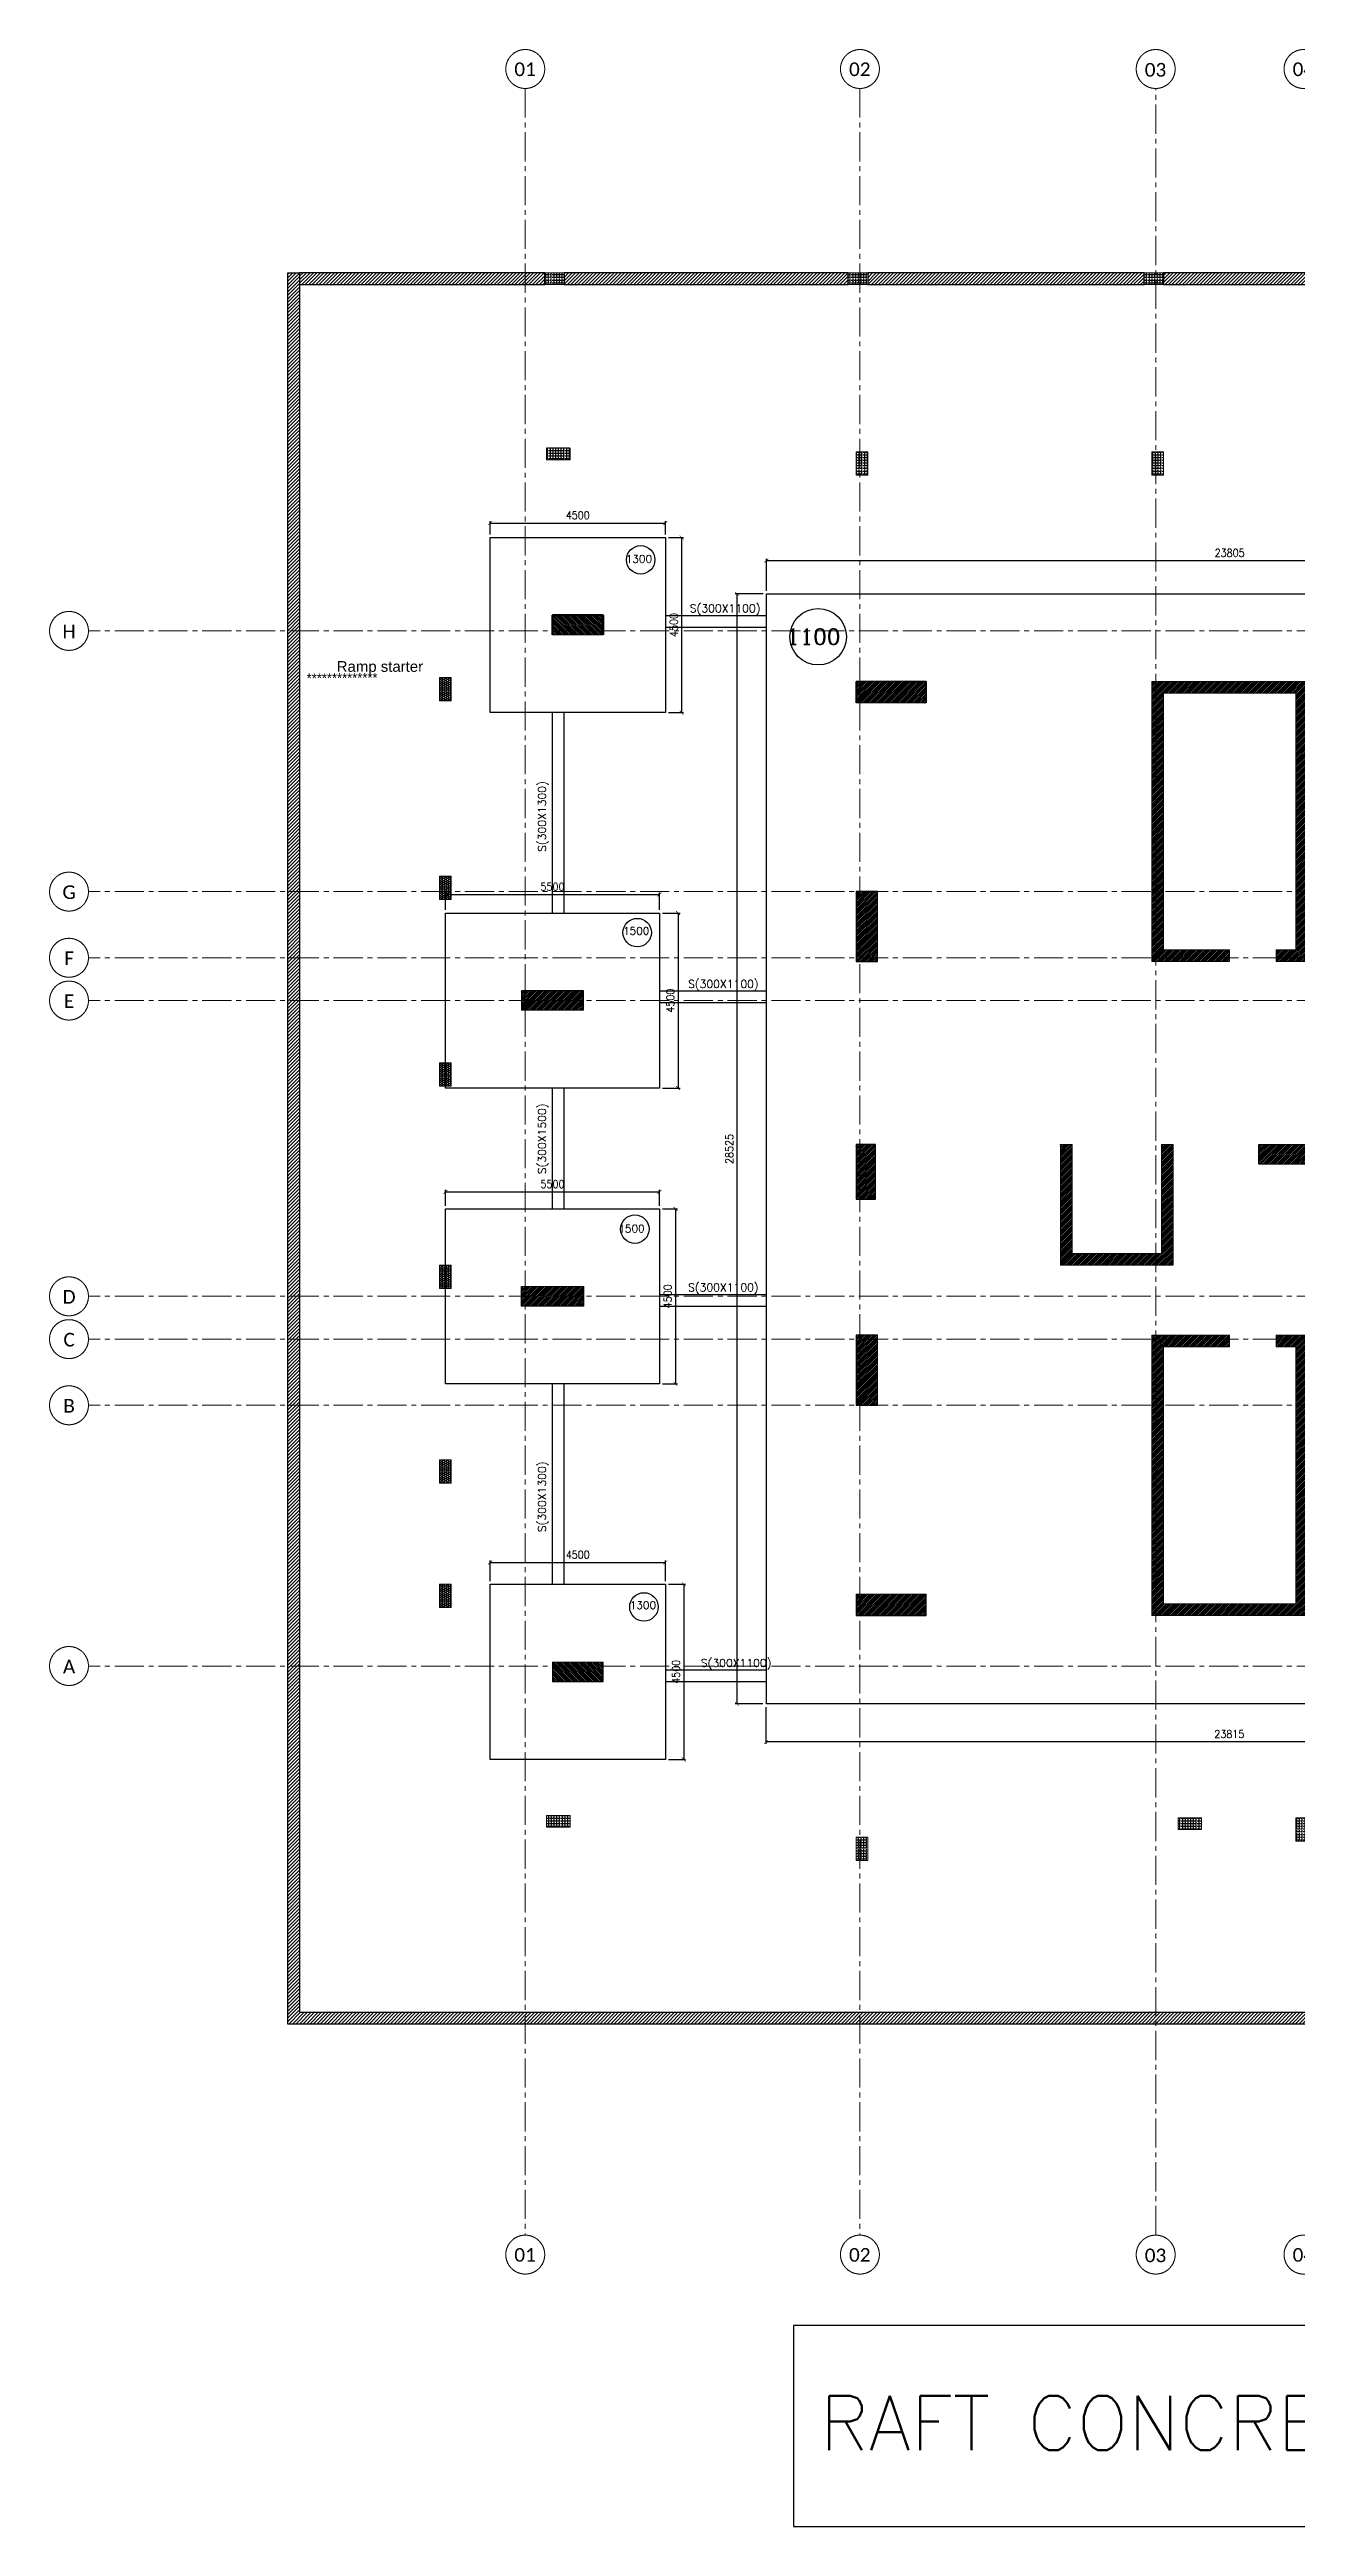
# Model space of a CAD drawing. Header units: millimetres. Extents: x -967280 to 3852, y 2833 to 1955156.
# Drawn here: x -653053 to -621011, y 365125 to 428777 of the extents above; entities that cross this region are included whole.
import ezdxf
from ezdxf.enums import TextEntityAlignment as Align

# ---------------------------------------------------------------- set-up
doc = ezdxf.new("R2010")
doc.units = ezdxf.units.MM
doc.header["$LTSCALE"] = 1000
doc.header["$PDMODE"] = 35
doc.header["$PDSIZE"] = 25
for name, pattern in [('$0$DASHED2', [0.375, 0.25, -0.125]), ('Columns_Structural070816$0$CENTER2', [1.125, 0.75, -0.125, 0.125, -0.125]), ('HRZN_Line-Ptrn-Sold', [9144001.0, 9144000.0, -1])]:
    doc.linetypes.add(name, pattern=pattern)
for name, color, linetype in [('_N-DIM 3', 7, 'Continuous'), ('A-ANNO-TEXT-25', 7, 'Continuous'), ('ARCH', 8, 'Continuous'), ('R.C. footing', 4, 'Continuous'), ('S - BATH Hach', 1, 'Continuous'), ('S - col hach', 1, 'Continuous'), ('S -Beams', 2, 'Continuous'), ('st_cir_mesh', 2, 'Continuous'), ('text', 3, 'Continuous')]:
    doc.layers.add(name, color=color, linetype=linetype)
for name, color, linetype, lineweight in [('A-AX-ATT-100', 7, 'HRZN_Line-Ptrn-Sold', 18), ('S - column', 6, 'Continuous', 60), ('ST-000-AXIS', 9, 'Columns_Structural070816$0$CENTER2', 9), ('ST-203-SLAB-TXT', 7, 'Continuous', 30), ('ST-RFT-BOT', 2, '$0$DASHED2', 30)]:
    doc.layers.add(name, color=color, linetype=linetype, lineweight=lineweight)
doc.styles.add('ARAB', font='xarb.shx', dxfattribs={"width": 0.7, "height": 250})
doc.styles.add('Calibri_2', font='calibri.ttf', dxfattribs={"height": 300})
doc.styles.add('ROMANC', font='romanc.shx')
doc.styles.add('TUNELNO', font='romans.shx', dxfattribs={"width": 0.9})
doc.styles.add('XREF-ST-FRAMING 1ST FLOOR$0$STRECTURAL', font='arial.ttf')
doc.dimstyles.new('Copy(2) of DSEC', dxfattribs={"dimtxt": 200, "dimasz": 100, "dimexe": 50, "dimexo": 80, "dimgap": 100, "dimtad": 1, "dimdec": 0, "dimrnd": 5, "dimzin": 0, "dimdsep": 46, "dimtxsty": 'TUNELNO', "dimblk": 'ARCHTICK', "dimcen": 0.09, "dimclrd": 1, "dimclre": 1, "dimclrt": 3, "dimadec": 0, "dimazin": 0, "dimtfac": 0.78125, "dimtdec": 0, "dimtix": 1, "dimtmove": 2, "dimatfit": 3, "dimldrblk": 'ARCHTICK', "dimfxl": 1, "dimtolj": 1, "dimtzin": 0, "dimarcsym": 0})
pattern_1 = [(90, (-416898.87, -510439.72), (-69.85, 4e-15), [50.8, -19.05]), (180, (-416898.87, -510439.72), (-9e-15, -69.85), [50.8, -19.05])]
pattern_2 = [(45, (193250.144, -596912.31), (-22.4506403, 22.4506403), [])]
pattern_3 = [(45, (907727.56, 223202.353), (-22.4506403, 22.4506403), [])]
pattern_4 = [(0, (-310798.873, -401239.722), (47.625, 27.4963064), [31.75, -63.5]), (120, (-310798.873, -401239.722), (-47.6249999, 27.4963066), [31.75, -63.5]), (60, (-310798.873, -401239.722), (1e-07, 54.9926131), [-63.5, 31.75])]
pattern_5 = [(90, (613578.686, -423037.37), (-69.85, 4e-15), [50.8, -19.05]), (180, (613578.686, -423037.37), (-9e-15, -69.85), [50.8, -19.05])]
pattern_6 = [(45, (619961.186, -255135.994), (-44.9012806, 44.9012806), [])]

# ---------------------------------------------------------------- blocks, each defined once
blk = doc.blocks.new('A$C46269fcd new')
at = {"layer": 'S - BATH Hach', "ltscale": 30, "transparency": 33554483}
h = blk.add_hatch(dxfattribs=at)
h.set_pattern_fill('ANSI31', color=1, scale=20)
h.set_pattern_definition([(45, (643184.17, -484711.8), (-44.9012806, 44.9012806), [])])
h.paths.add_polyline_path([(47835, 35800), (47835, -9200), (-6100, -9200), (-6100, 35800), (-5800, 35800), (-5800, -8900), (47535, -8900), (47535, 35800)])
at = {"layer": 'S - col hach', "true_color": 0xcd6928}
h = blk.add_hatch(dxfattribs=at)
h.set_pattern_fill('ANGLE', color=32, scale=10, angle=90)
h.set_pattern_definition([(90, (-414148.87, -510539.72), (-69.85, 4e-15), [50.8, -19.05]), (180, (-414148.87, -510539.72), (-9e-15, -69.85), [50.8, -19.05])])
h.paths.add_polyline_path([(550, 31300), (550, 31000), (1150, 31000), (1150, 31300)])
h = blk.add_hatch(dxfattribs=at)
h.set_pattern_fill('ANGLE', color=32, scale=10, angle=90)
h.set_pattern_definition(pattern_1)
h.paths.add_polyline_path([(8800, 31200), (8500, 31200), (8500, 30600), (8800, 30600)])
h = blk.add_hatch(dxfattribs=at)
h.set_pattern_fill('ANGLE', color=32, scale=10, angle=90)
h.set_pattern_definition(pattern_1)
h.paths.add_polyline_path([(16400, 31200), (16100, 31200), (16100, 30600), (16400, 30600)])
h = blk.add_hatch(dxfattribs=at)
h.set_pattern_fill('ANGLE', color=32, scale=10, angle=90)
h.set_pattern_definition([(90, (-414260.14, -510339.72), (-69.85, 4e-15), [50.8, -19.05]), (180, (-414260.14, -510339.72), (-9e-15, -69.85), [50.8, -19.05])])
h.paths.add_polyline_path([(550, -3843), (550, -4143), (1150, -4143), (1150, -3843)])
h = blk.add_hatch(dxfattribs=at)
h.set_pattern_fill('ANGLE', color=32, scale=10, angle=90)
h.set_pattern_definition([(90, (-416848.87, -510339.72), (-69.85, 4e-15), [50.8, -19.05]), (180, (-416848.87, -510339.72), (-9e-15, -69.85), [50.8, -19.05])])
h.paths.add_polyline_path([(8800, -4400), (8500, -4400), (8500, -5000), (8800, -5000)])
h = blk.add_hatch(dxfattribs=at)
h.set_pattern_fill('ANGLE', color=32, scale=10, angle=90)
h.set_pattern_definition([(90, (-416898.87, -510339.72), (-69.85, 4e-15), [50.8, -19.05]), (180, (-416898.87, -510339.72), (-9e-15, -69.85), [50.8, -19.05])])
h.paths.add_polyline_path([(16774, -3900), (16774, -4200), (17374, -4200), (17374, -3900)])
h = blk.add_hatch(dxfattribs=at)
h.set_pattern_fill('ANGLE', color=32, scale=10, angle=90)
h.set_pattern_definition([(90, (-416898.87, -510339.72), (-69.85, 4e-15), [50.8, -19.05]), (180, (-416898.87, -510339.72), (-9e-15, -69.85), [50.8, -19.05])])
h.paths.add_polyline_path([(20100, -3900), (19800, -3900), (19800, -4500), (20100, -4500)])
at = {"layer": 'R.C. footing'}
blk.add_line((-5800, 35800), (-5800, 35800), dxfattribs=at)
at = {"layer": 'R.C. footing', "color": 4, "ltscale": 30}
blk.add_lwpolyline([(47835, 35800), (47835, -9200), (-6100, -9200), (-6100, 35800), (-5800, 35800), (-5800, -8900), (47535, -8900), (47535, 35800)], close=True, dxfattribs=at)
at = {"layer": 'S - column', "lineweight": 15}
for points in [[(550, 31300), (550, 31000), (1150, 31000), (1150, 31300)], [(8800, 31200), (8500, 31200), (8500, 30600), (8800, 30600)], [(16400, 31200), (16100, 31200), (16100, 30600), (16400, 30600)], [(550, -3843), (550, -4143), (1150, -4143), (1150, -3843)], [(8800, -4400), (8500, -4400), (8500, -5000), (8800, -5000)], [(16774, -3900), (16774, -4200), (17374, -4200), (17374, -3900)], [(20100, -3900), (19800, -3900), (19800, -4500), (20100, -4500)]]:
    blk.add_lwpolyline(points, close=True, dxfattribs=at)
blk = doc.blocks.new('FROM FOUNDATION TO UPPER LOWER BASEMENT_COLUMNS(new2)')
at = {"layer": 'S - col hach'}
h = blk.add_hatch(dxfattribs=at)
h.set_pattern_fill('ANSI31', color=256, scale=10, angle=90)
h.set_pattern_definition([(135, (1651950.9, 412690.996), (-22.4506403, -22.4506403), [])])
h.paths.add_polyline_path([(418899, 637440), (417599, 637440), (417599, 636940), (418899, 636940)])
h = blk.add_hatch(dxfattribs=at)
h.set_pattern_fill('ANSI31', color=256, scale=10)
h.set_pattern_definition([(45, (193250.144, -596912.31), (-22.4506403, 22.4506403), [])])
h.paths.add_polyline_path([(427199, 635190), (427199, 635740), (425399, 635740), (425399, 635190)])
h = blk.add_hatch(dxfattribs=at)
h.set_pattern_fill('ANSI31', color=256, scale=10)
h.set_pattern_definition(pattern_3)
h.paths.add_polyline_path([(436699, 635440), (436699, 628840), (436199, 628840), (436199, 628540), (436999, 628540), (436999, 635740), (432999, 635740), (432999, 628540), (433299, 628540), (434999, 628540), (434999, 628840), (433299, 628840), (433299, 635440)])
h = blk.add_hatch(dxfattribs=at)
h.set_pattern_fill('ANSI31', color=256, scale=10)
h.set_pattern_definition([(45, (-119733.897, -851549.915), (-22.4506403, 22.4506403), [])])
h.paths.add_polyline_path([(425949, 630340), (425399, 630340), (425399, 628540), (425949, 628540)])
h = blk.add_hatch(dxfattribs=at)
h.set_pattern_fill('ANSI31', color=256, scale=10)
h.set_pattern_definition(pattern_2)
h.paths.add_polyline_path([(416799, 627290), (418399, 627290), (418399, 627790), (416799, 627790)])
h = blk.add_hatch(dxfattribs=at)
h.set_pattern_fill('ANSI31', color=256, scale=10)
h.set_pattern_definition([(45, (193250.144, -602312.31), (-22.4506403, 22.4506403), [])])
h.paths.add_polyline_path([(425899, 623840), (425399, 623840), (425399, 622440), (425899, 622440)])
h = blk.add_hatch(dxfattribs=at)
h.set_pattern_fill('ANSI31', color=256, scale=10)
h.set_pattern_definition(pattern_2)
h.paths.add_polyline_path([(433249, 623840), (433249, 621040), (430949, 621040), (430949, 623840), (430649, 623840), (430649, 620740), (433549, 620740), (433549, 623840)])
h = blk.add_hatch(dxfattribs=at)
h.set_pattern_fill('ANSI31', color=256, scale=10)
h.set_pattern_definition([(45, (167000.147, -603712.31), (-22.4506403, 22.4506403), [])])
h.paths.add_polyline_path([(436456, 623340), (436949, 623340), (436949, 623840), (435749, 623840), (435749, 623340)])
h = blk.add_hatch(dxfattribs=at)
h.set_pattern_fill('ANSI31', color=256, scale=10)
h.set_pattern_definition(pattern_2)
h.paths.add_polyline_path([(418399, 620190), (416799, 620190), (416799, 619690), (418399, 619690)])
h = blk.add_hatch(dxfattribs=at)
h.set_pattern_fill('ANSI31', color=256, scale=10)
h.set_pattern_definition(pattern_2)
h.paths.add_polyline_path([(425949, 617140), (425949, 618940), (425399, 618940), (425399, 617140)])
h = blk.add_hatch(dxfattribs=at)
h.set_pattern_fill('ANSI31', color=256, scale=10)
h.set_pattern_definition(pattern_3)
h.paths.add_polyline_path([(436699, 618640), (436699, 612040), (433299, 612040), (433299, 618640), (434999, 618640), (434999, 618940), (432999, 618940), (432999, 611740), (436999, 611740), (436999, 618940), (436199, 618940), (436199, 618640)])
h = blk.add_hatch(dxfattribs=at)
h.set_pattern_fill('ANSI31', color=256, scale=10)
h.set_pattern_definition(pattern_2)
h.paths.add_polyline_path([(427199, 611740), (427199, 612290), (425399, 612290), (425399, 611740)])
h = blk.add_hatch(dxfattribs=at)
h.set_pattern_fill('ANSI31', color=256, scale=10, angle=-90)
h.set_pattern_definition([(315, (-789353.163, 834788.448), (22.4506403, 22.4506403), [])])
h.paths.add_polyline_path([(417599, 610040), (418899, 610040), (418899, 610540), (417599, 610540)])
at = {"layer": 'S - column', "lineweight": 15}
for points in [[(417599, 636940), (418899, 636940), (418899, 637440), (417599, 637440)], [(427199, 635190), (425399, 635190), (425399, 635740), (427199, 635740)], [(425949, 630340), (425399, 630340), (425399, 628540), (425949, 628540)], [(416799, 627790), (416799, 627290), (418399, 627290), (418399, 627790)], [(425899, 623840), (425399, 623840), (425399, 622440), (425899, 622440)], [(433249, 623840), (433249, 621040), (430949, 621040), (430949, 623840), (430649, 623840), (430649, 620740), (433549, 620740), (433549, 623840)], [(435749, 623340), (436949, 623340), (436949, 623840), (435749, 623840)], [(418399, 619690), (416799, 619690), (416799, 620190), (418399, 620190)], [(425949, 618940), (425949, 617140), (425399, 617140), (425399, 618940)], [(436699, 612040), (433299, 612040), (433299, 618640), (434999, 618640), (434999, 618940), (432999, 618940), (432999, 611740), (436999, 611740), (436999, 618940), (436199, 618940), (436199, 618640), (436699, 618640)], [(427199, 611740), (425399, 611740), (425399, 612290), (427199, 612290)], [(417599, 610040), (417599, 610540), (418899, 610540), (418899, 610040)]]:
    blk.add_lwpolyline(points, close=True, dxfattribs=at)
blk.add_lwpolyline([(433299, 628840), (433299, 635440), (436699, 635440), (436699, 628840), (436199, 628840), (436199, 628540), (436999, 628540), (436999, 635740), (432999, 635740), (432999, 628540), (433299, 628540), (434999, 628540), (434999, 628840), (433299, 628840)], dxfattribs=at)
at = {"layer": 'ST-RFT-BOT', "color": 7, "linetype": 'Continuous', "ltscale": 30}
blk.add_line((427199, 635190), (427199, 635559), dxfattribs=at)
at = {"layer": 'ST-RFT-BOT', "color": 7, "linetype": 'Continuous', "lineweight": 50, "ltscale": 30}
blk.add_lwpolyline([(418899, 636940), (418899, 637440), (417599, 637440), (417599, 636940)], dxfattribs=at)
at = {"layer": 'ST-RFT-BOT', "color": 7, "linetype": 'Continuous', "ltscale": 30}
for points in [[(427199, 635190), (427199, 635740), (425399, 635740), (425399, 635190)], [(425399, 635190), (425399, 635740), (427199, 635740), (427199, 635190)], [(425949, 630340), (425399, 630340), (425399, 628540), (425949, 628540)], [(418399, 627290), (418399, 627790), (416799, 627790), (416799, 627290)], [(425899, 623840), (425399, 623840), (425399, 622440), (425899, 622440)], [(435749, 623340), (435749, 623840), (436949, 623840), (436949, 623340)], [(418399, 620190), (418399, 619690), (416799, 619690), (416799, 620190)], [(425949, 618940), (425399, 618940), (425399, 617140), (425949, 617140)], [(425399, 612290), (425399, 611740), (427199, 611740), (427199, 612290)], [(417599, 610540), (417599, 610040), (418899, 610040), (418899, 610540)]]:
    blk.add_lwpolyline(points, dxfattribs=at)
blk = doc.blocks.new('A$Cff78b8bf')
at = {"layer": 'ST-203-SLAB-TXT', "style": 'XREF-ST-FRAMING 1ST FLOOR$0$STRECTURAL'}
blk.add_text('Ramp starter', height=275, dxfattribs=at).set_placement((2365, -10114, 38), align=Align.MIDDLE_CENTER)
at = {"layer": 'text', "ltscale": 30, "style": 'ARAB'}
blk.add_text('**************', height=250, rotation=0.4625, dxfattribs=at).set_placement((484, -10542))
blk = doc.blocks.new('_ArchTick')
at = {"color": 0, "linetype": 'ByBlock', "const_width": 0.15}
blk.add_lwpolyline([(-0.5, -0.5), (0.5, 0.5)], dxfattribs=at)
blk = doc.blocks.new('*D476')
at = {"layer": '_N-DIM 3', "color": 1, "lineweight": -2, "ltscale": 30, "transparency": 16777216}
for p, q in [((-634632, 414867), (-634632, 415693)), ((-610829, 414867), (-610829, 415693)), ((-634632, 415643), (-610829, 415643))]:
    blk.add_line(p, q, dxfattribs=at)
at = {"layer": 'Defpoints', "color": 0, "ltscale": 30, "transparency": 16777216}
for p in [(-610829, 415643), (-634632, 414787), (-610829, 414787)]:
    blk.add_point(p, dxfattribs=at)
at = {"layer": '_N-DIM 3', "color": 1, "lineweight": -2, "ltscale": 30, "transparency": 16777216, "xscale": 100, "yscale": 100, "zscale": 100, "rotation": 180}
blk.add_blockref('_ArchTick', (-634632, 415643), dxfattribs=at)
at = {"layer": '_N-DIM 3', "color": 1, "lineweight": -2, "ltscale": 30, "transparency": 16777216, "xscale": 100, "yscale": 100, "zscale": 100}
blk.add_blockref('_ArchTick', (-610829, 415643), dxfattribs=at)
at = {"layer": '_N-DIM 3', "color": 3, "ltscale": 30, "transparency": 16777216, "insert": (-622730, 415843), "char_height": 200, "attachment_point": 5, "style": 'TUNELNO'}
blk.add_mtext('\\A1;23805', dxfattribs=at)
blk = doc.blocks.new('*D479')
at = {"layer": '_N-DIM 3', "color": 1, "lineweight": -2, "ltscale": 30, "transparency": 16777216}
for p, q in [((-637299, 398987), (-636919, 398987)), ((-636969, 398987), (-636969, 394487)), ((-637299, 394487), (-636919, 394487))]:
    blk.add_line(p, q, dxfattribs=at)
at = {"layer": 'Defpoints', "color": 0, "ltscale": 30, "transparency": 16777216}
for p in [(-637379, 398987), (-637379, 394487), (-636969, 394487)]:
    blk.add_point(p, dxfattribs=at)
at = {"layer": '_N-DIM 3', "color": 1, "lineweight": -2, "ltscale": 30, "transparency": 16777216, "xscale": 100, "yscale": 100, "zscale": 100}
for p, rotation in [((-636969, 398987), 90), ((-636969, 394487), 270)]:
    blk.add_blockref('_ArchTick', p, dxfattribs=dict(at, rotation=rotation))
at = {"layer": '_N-DIM 3', "color": 3, "ltscale": 30, "transparency": 16777216, "insert": (-637169, 396737), "char_height": 200, "attachment_point": 5, "rotation": 90, "style": 'TUNELNO'}
blk.add_mtext('\\A1;4500', dxfattribs=at)
blk = doc.blocks.new('*D480')
at = {"layer": '_N-DIM 3', "color": 1, "lineweight": -2, "ltscale": 30, "transparency": 16777216}
for p, q in [((-642879, 399067), (-642879, 399471)), ((-642879, 399421), (-637379, 399421)), ((-637379, 399067), (-637379, 399471))]:
    blk.add_line(p, q, dxfattribs=at)
at = {"layer": 'Defpoints', "color": 0, "ltscale": 30, "transparency": 16777216}
for p in [(-637379, 399421), (-642879, 398987), (-637379, 398987)]:
    blk.add_point(p, dxfattribs=at)
at = {"layer": '_N-DIM 3', "color": 1, "lineweight": -2, "ltscale": 30, "transparency": 16777216, "xscale": 100, "yscale": 100, "zscale": 100, "rotation": 180}
blk.add_blockref('_ArchTick', (-642879, 399421), dxfattribs=at)
at = {"layer": '_N-DIM 3', "color": 1, "lineweight": -2, "ltscale": 30, "transparency": 16777216, "xscale": 100, "yscale": 100, "zscale": 100}
blk.add_blockref('_ArchTick', (-637379, 399421), dxfattribs=at)
at = {"layer": '_N-DIM 3', "color": 3, "ltscale": 30, "transparency": 16777216, "insert": (-640129, 399621), "char_height": 200, "attachment_point": 5, "style": 'TUNELNO'}
blk.add_mtext('\\A1;5500', dxfattribs=at)
blk = doc.blocks.new('*D481')
at = {"layer": '_N-DIM 3', "color": 1, "lineweight": -2, "ltscale": 30, "transparency": 16777216}
for p, q in [((-637299, 406587), (-636852, 406587)), ((-636902, 406587), (-636902, 402087)), ((-637299, 402087), (-636852, 402087))]:
    blk.add_line(p, q, dxfattribs=at)
at = {"layer": 'Defpoints', "color": 0, "ltscale": 30, "transparency": 16777216}
for p in [(-637379, 406587), (-637379, 402087), (-636902, 402087)]:
    blk.add_point(p, dxfattribs=at)
at = {"layer": '_N-DIM 3', "color": 1, "lineweight": -2, "ltscale": 30, "transparency": 16777216, "xscale": 100, "yscale": 100, "zscale": 100}
for p, rotation in [((-636902, 406587), 90), ((-636902, 402087), 270)]:
    blk.add_blockref('_ArchTick', p, dxfattribs=dict(at, rotation=rotation))
at = {"layer": '_N-DIM 3', "color": 3, "ltscale": 30, "transparency": 16777216, "insert": (-637102, 404337), "char_height": 200, "attachment_point": 5, "rotation": 90, "style": 'TUNELNO'}
blk.add_mtext('\\A1;4500', dxfattribs=at)
blk = doc.blocks.new('*D482')
at = {"layer": '_N-DIM 3', "color": 1, "lineweight": -2, "ltscale": 30, "transparency": 16777216}
for p, q in [((-642879, 406667), (-642879, 407112)), ((-642879, 407062), (-637379, 407062)), ((-637379, 406667), (-637379, 407112))]:
    blk.add_line(p, q, dxfattribs=at)
at = {"layer": 'Defpoints', "color": 0, "ltscale": 30, "transparency": 16777216}
for p in [(-637379, 407062), (-642879, 406587), (-637379, 406587)]:
    blk.add_point(p, dxfattribs=at)
at = {"layer": '_N-DIM 3', "color": 1, "lineweight": -2, "ltscale": 30, "transparency": 16777216, "xscale": 100, "yscale": 100, "zscale": 100, "rotation": 180}
blk.add_blockref('_ArchTick', (-642879, 407062), dxfattribs=at)
at = {"layer": '_N-DIM 3', "color": 1, "lineweight": -2, "ltscale": 30, "transparency": 16777216, "xscale": 100, "yscale": 100, "zscale": 100}
blk.add_blockref('_ArchTick', (-637379, 407062), dxfattribs=at)
at = {"layer": '_N-DIM 3', "color": 3, "ltscale": 30, "transparency": 16777216, "insert": (-640129, 407262), "char_height": 200, "attachment_point": 5, "style": 'TUNELNO'}
blk.add_mtext('\\A1;5500', dxfattribs=at)
blk = doc.blocks.new('*D483')
at = {"layer": '_N-DIM 3', "color": 1, "lineweight": -2, "ltscale": 30, "transparency": 16777216}
for p, q in [((-637149, 416237), (-636761, 416237)), ((-636811, 416237), (-636811, 411737)), ((-637149, 411737), (-636761, 411737))]:
    blk.add_line(p, q, dxfattribs=at)
at = {"layer": 'Defpoints', "color": 0, "ltscale": 30, "transparency": 16777216}
for p in [(-637229, 416237), (-637229, 411737), (-636811, 411737)]:
    blk.add_point(p, dxfattribs=at)
at = {"layer": '_N-DIM 3', "color": 1, "lineweight": -2, "ltscale": 30, "transparency": 16777216, "xscale": 100, "yscale": 100, "zscale": 100}
for p, rotation in [((-636811, 416237), 90), ((-636811, 411737), 270)]:
    blk.add_blockref('_ArchTick', p, dxfattribs=dict(at, rotation=rotation))
at = {"layer": '_N-DIM 3', "color": 3, "ltscale": 30, "transparency": 16777216, "insert": (-637011, 413987), "char_height": 200, "attachment_point": 5, "rotation": 90, "style": 'TUNELNO'}
blk.add_mtext('\\A1;4500', dxfattribs=at)
blk = doc.blocks.new('*D484')
at = {"layer": '_N-DIM 3', "color": 1, "lineweight": -2, "ltscale": 30, "transparency": 16777216}
for p, q in [((-641729, 416317), (-641729, 416660)), ((-641729, 416610), (-637229, 416610)), ((-637229, 416317), (-637229, 416660))]:
    blk.add_line(p, q, dxfattribs=at)
at = {"layer": 'Defpoints', "color": 0, "ltscale": 30, "transparency": 16777216}
for p in [(-637229, 416610), (-641729, 416237), (-637229, 416237)]:
    blk.add_point(p, dxfattribs=at)
at = {"layer": '_N-DIM 3', "color": 1, "lineweight": -2, "ltscale": 30, "transparency": 16777216, "xscale": 100, "yscale": 100, "zscale": 100, "rotation": 180}
blk.add_blockref('_ArchTick', (-641729, 416610), dxfattribs=at)
at = {"layer": '_N-DIM 3', "color": 1, "lineweight": -2, "ltscale": 30, "transparency": 16777216, "xscale": 100, "yscale": 100, "zscale": 100}
blk.add_blockref('_ArchTick', (-637229, 416610), dxfattribs=at)
at = {"layer": '_N-DIM 3', "color": 3, "ltscale": 30, "transparency": 16777216, "insert": (-639479, 416810), "char_height": 200, "attachment_point": 5, "style": 'TUNELNO'}
blk.add_mtext('\\A1;4500', dxfattribs=at)
blk = doc.blocks.new('*D485')
at = {"layer": '_N-DIM 3', "color": 1, "lineweight": -2, "ltscale": 30, "transparency": 16777216}
for p, q in [((-641729, 389417), (-641729, 389947)), ((-641729, 389897), (-637229, 389897)), ((-637229, 389417), (-637229, 389947))]:
    blk.add_line(p, q, dxfattribs=at)
at = {"layer": 'Defpoints', "color": 0, "ltscale": 30, "transparency": 16777216}
for p in [(-637229, 389897), (-641729, 389337), (-637229, 389337)]:
    blk.add_point(p, dxfattribs=at)
at = {"layer": '_N-DIM 3', "color": 1, "lineweight": -2, "ltscale": 30, "transparency": 16777216, "xscale": 100, "yscale": 100, "zscale": 100, "rotation": 180}
blk.add_blockref('_ArchTick', (-641729, 389897), dxfattribs=at)
at = {"layer": '_N-DIM 3', "color": 1, "lineweight": -2, "ltscale": 30, "transparency": 16777216, "xscale": 100, "yscale": 100, "zscale": 100}
blk.add_blockref('_ArchTick', (-637229, 389897), dxfattribs=at)
at = {"layer": '_N-DIM 3', "color": 3, "ltscale": 30, "transparency": 16777216, "insert": (-639479, 390097), "char_height": 200, "attachment_point": 5, "style": 'TUNELNO'}
blk.add_mtext('\\A1;4500', dxfattribs=at)
blk = doc.blocks.new('*D486')
at = {"layer": '_N-DIM 3', "color": 1, "lineweight": -2, "ltscale": 30, "transparency": 16777216}
for p, q in [((-637149, 389337), (-636707, 389337)), ((-636757, 389337), (-636757, 384837)), ((-637149, 384837), (-636707, 384837))]:
    blk.add_line(p, q, dxfattribs=at)
at = {"layer": 'Defpoints', "color": 0, "ltscale": 30, "transparency": 16777216}
for p in [(-637229, 389337), (-637229, 384837), (-636757, 384837)]:
    blk.add_point(p, dxfattribs=at)
at = {"layer": '_N-DIM 3', "color": 1, "lineweight": -2, "ltscale": 30, "transparency": 16777216, "xscale": 100, "yscale": 100, "zscale": 100}
for p, rotation in [((-636757, 389337), 90), ((-636757, 384837), 270)]:
    blk.add_blockref('_ArchTick', p, dxfattribs=dict(at, rotation=rotation))
at = {"layer": '_N-DIM 3', "color": 3, "ltscale": 30, "transparency": 16777216, "insert": (-636957, 387087), "char_height": 200, "attachment_point": 5, "rotation": 90, "style": 'TUNELNO'}
blk.add_mtext('\\A1;4500', dxfattribs=at)
blk = doc.blocks.new('*D499')
at = {"layer": '_N-DIM 3', "color": 1, "lineweight": -2, "ltscale": 30, "transparency": 16777216}
for p, q in [((-634645, 386182), (-634645, 385238)), ((-610829, 386182), (-610829, 385238)), ((-610829, 385288), (-634645, 385288))]:
    blk.add_line(p, q, dxfattribs=at)
at = {"layer": 'Defpoints', "color": 0, "ltscale": 30, "transparency": 16777216}
for p in [(-634645, 386262), (-610829, 386262), (-634645, 385288)]:
    blk.add_point(p, dxfattribs=at)
at = {"layer": '_N-DIM 3', "color": 1, "lineweight": -2, "ltscale": 30, "transparency": 16777216, "xscale": 100, "yscale": 100, "zscale": 100, "rotation": 180}
blk.add_blockref('_ArchTick', (-634645, 385288), dxfattribs=at)
at = {"layer": '_N-DIM 3', "color": 1, "lineweight": -2, "ltscale": 30, "transparency": 16777216, "xscale": 100, "yscale": 100, "zscale": 100}
blk.add_blockref('_ArchTick', (-610829, 385288), dxfattribs=at)
at = {"layer": '_N-DIM 3', "color": 3, "ltscale": 30, "transparency": 16777216, "insert": (-622737, 385488), "char_height": 200, "attachment_point": 5, "style": 'TUNELNO'}
blk.add_mtext('\\A1;23815', dxfattribs=at)
blk = doc.blocks.new('*D500')
at = {"layer": '_N-DIM 3', "color": 1, "lineweight": -2, "ltscale": 30, "transparency": 16777216}
for p, q in [((-634712, 414787), (-635435, 414787)), ((-635385, 386262), (-635385, 414787)), ((-634725, 386262), (-635435, 386262))]:
    blk.add_line(p, q, dxfattribs=at)
at = {"layer": 'Defpoints', "color": 0, "ltscale": 30, "transparency": 16777216}
for p in [(-635385, 414787), (-634632, 414787), (-634645, 386262)]:
    blk.add_point(p, dxfattribs=at)
at = {"layer": '_N-DIM 3', "color": 1, "lineweight": -2, "ltscale": 30, "transparency": 16777216, "xscale": 100, "yscale": 100, "zscale": 100}
for p, rotation in [((-635385, 414787), 90), ((-635385, 386262), 270)]:
    blk.add_blockref('_ArchTick', p, dxfattribs=dict(at, rotation=rotation))
at = {"layer": '_N-DIM 3', "color": 3, "ltscale": 30, "transparency": 16777216, "insert": (-635585, 400525), "char_height": 200, "attachment_point": 5, "rotation": 90, "style": 'TUNELNO'}
blk.add_mtext('\\A1;28525', dxfattribs=at)
blk = doc.blocks.new('A$C502a855f new')
at = {"layer": 'S - col hach', "true_color": 0xf8d731}
h = blk.add_hatch(dxfattribs=at)
h.set_pattern_fill('HONEY', color=40, scale=10)
h.set_pattern_definition(pattern_4)
h.paths.add_polyline_path([(103900, 34600), (104200, 34600), (104200, 34000), (103900, 34000)])
h = blk.add_hatch(dxfattribs=at)
h.set_pattern_fill('HONEY', color=40, scale=10)
h.set_pattern_definition(pattern_4)
h.paths.add_polyline_path([(103900, 29500), (104200, 29500), (104200, 28900), (103900, 28900)])
h = blk.add_hatch(dxfattribs=at)
h.set_pattern_fill('HONEY', color=40, scale=10)
h.set_pattern_definition([(0, (-310798.873, -401039.722), (47.625, 27.4963064), [31.75, -63.5]), (120, (-310798.873, -401039.722), (-47.6249999, 27.4963066), [31.75, -63.5]), (60, (-310798.873, -401039.722), (1e-07, 54.9926131), [-63.5, 31.75])])
h.paths.add_polyline_path([(103900, 24700), (104200, 24700), (104200, 24100), (103900, 24100)])
h = blk.add_hatch(dxfattribs=at)
h.set_pattern_fill('HONEY', color=40, scale=10)
h.set_pattern_definition(pattern_4)
h.paths.add_polyline_path([(103900, 19500), (104200, 19500), (104200, 18900), (103900, 18900)])
h = blk.add_hatch(dxfattribs=at)
h.set_pattern_fill('HONEY', color=40, scale=10)
h.set_pattern_definition([(0, (-310798.873, -401239.722), (47.625, 27.4963064), [31.75, -63.5]), (120, (-310798.873, -401239.722), (-47.6249999, 27.4963066), [31.75, -63.5]), (60, (-310798.873, -401239.722), (1e-07, 54.9926131), [-63.5, 31.75])])
h.paths.add_polyline_path([(103900, 14500), (104200, 14500), (104200, 13900), (103900, 13900)])
h = blk.add_hatch(dxfattribs=at)
h.set_pattern_fill('HONEY', color=40, scale=10)
h.set_pattern_definition([(0, (-310798.873, -404439.722), (47.625, 27.4963064), [31.75, -63.5]), (120, (-310798.873, -404439.722), (-47.6249999, 27.4963066), [31.75, -63.5]), (60, (-310798.873, -404439.722), (1e-07, 54.9926131), [-63.5, 31.75])])
h.paths.add_polyline_path([(103900, 11300), (104200, 11300), (104200, 10700), (103900, 10700)])
at = {"layer": 'S - column', "lineweight": 15}
for points in [[(103900, 34600), (104200, 34600), (104200, 34000), (103900, 34000)], [(103900, 29500), (104200, 29500), (104200, 28900), (103900, 28900)], [(103900, 24700), (104200, 24700), (104200, 24100), (103900, 24100)], [(103900, 19500), (104200, 19500), (104200, 18900), (103900, 18900)], [(103900, 14500), (104200, 14500), (104200, 13900), (103900, 13900)], [(103900, 11300), (104200, 11300), (104200, 10700), (103900, 10700)]]:
    blk.add_lwpolyline(points, close=True, dxfattribs=at)
blk = doc.blocks.new('str col s')
at = {"layer": 'S - col hach', "true_color": 0xcd6928}
h = blk.add_hatch(dxfattribs=at)
h.set_pattern_fill('ANGLE', color=32, scale=10, angle=90)
h.set_pattern_definition(pattern_5)
h.paths.add_polyline_path([(-26250, -300), (-26250, 0), (-26750, 0), (-26750, -300)])
h = blk.add_hatch(dxfattribs=at)
h.set_pattern_fill('ANGLE', color=32, scale=10, angle=90)
h.set_pattern_definition(pattern_5)
h.paths.add_polyline_path([(-18450, -300), (-18450, 0), (-18950, 0), (-18950, -300)])
h = blk.add_hatch(dxfattribs=at)
h.set_pattern_fill('ANGLE', color=32, scale=10, angle=90)
h.set_pattern_definition(pattern_5)
h.paths.add_polyline_path([(-10850, -300), (-10850, 0), (-11350, 0), (-11350, -300)])
at = {"layer": 'S - column', "lineweight": 15}
for points in [[(-26250, 0), (-26750, 0), (-26750, -300), (-26250, -300)], [(-18450, 0), (-18950, 0), (-18950, -300), (-18450, -300)], [(-10850, 0), (-11350, 0), (-11350, -300), (-10850, -300)]]:
    blk.add_lwpolyline(points, close=True, dxfattribs=at)
blk = doc.blocks.new('wall str n')
at = {"layer": 'S - BATH Hach', "ltscale": 30, "transparency": 33554483}
h = blk.add_hatch(dxfattribs=at)
h.set_pattern_fill('ANSI31', color=1, scale=20)
h.set_pattern_definition(pattern_6)
h.paths.add_polyline_path([(-20368, 300), (-26667, 300), (-26667, 0), (-20368, 0)])
h = blk.add_hatch(dxfattribs=at)
h.set_pattern_fill('ANSI31', color=1, scale=20)
h.set_pattern_definition(pattern_6)
h.paths.add_polyline_path([(-12568, 300), (-19868, 300), (-19868, 0), (-12568, 0)])
h = blk.add_hatch(dxfattribs=at)
h.set_pattern_fill('ANSI31', color=1, scale=20)
h.set_pattern_definition(pattern_6)
h.paths.add_polyline_path([(-4967, 300), (-12068, 300), (-12068, 0), (-4967, 0)])
h = blk.add_hatch(dxfattribs=at)
h.set_pattern_fill('ANSI31', color=1, scale=20)
h.set_pattern_definition(pattern_6)
h.paths.add_polyline_path([(2533, 300), (-4467, 300), (-4467, 0), (2533, 0)])
at = {"layer": 'R.C. footing', "color": 4, "ltscale": 30}
for points in [[(-20368, 300), (-26667, 300), (-26667, 0), (-20368, 0)], [(-12568, 300), (-19868, 300), (-19868, 0), (-12568, 0)], [(-4967, 300), (-12068, 300), (-12068, 0), (-4967, 0)], [(2533, 300), (-4467, 300), (-4467, 0), (2533, 0)]]:
    blk.add_lwpolyline(points, close=True, dxfattribs=at)
blk = doc.blocks.new('Grid - HRZN_G-Datm-Grid-Head-1554275-FIRST FLOOR FFL_1_')
at = {"layer": 'A-AX-ATT-100'}
blk.add_circle((0, 0), 5, dxfattribs=at)
blk = doc.blocks.new('AXES-00')
at = {"layer": 'ST-000-AXIS'}
for p, q in [((516898.9, 750979.6), (516898.9, 695813.8)), ((525498.9, 750979.6), (525498.9, 695813.8)), ((533098.9, 695813.8), (533098.9, 750979.6)), ((575723.2, 737039.7), (505674.3, 737039.7)), ((575723.2, 730339.7), (505674.3, 730339.7)), ((575723.2, 728639.7), (505674.3, 728639.7)), ((575723.2, 727539.7), (505674.3, 727539.7)), ((575723.2, 719939.7), (505674.3, 719939.7)), ((575723.2, 718839.7), (505674.3, 718839.7)), ((575723.2, 717139.7), (505674.3, 717139.7)), ((575723.2, 710439.7), (505674.3, 710439.7))]:
    blk.add_line(p, q, dxfattribs=at)
at = {"layer": 'A-AX-ATT-100'}
for p, xscale, yscale, zscale, rotation in [((516898.9, 751479.6), 99.99999999999993, 99.99999999999993, 99.99999999999993, 180), ((525498.9, 751479.6), 99.99999999999993, 99.99999999999993, 99.99999999999993, 180), ((536898.9, 751479.6), 99.99999999999993, 99.99999999999993, 99.99999999999993, 180), ((505174.3, 737039.7), 100.0000000000001, 100.0000000000001, 100.0000000000001, 90), ((505174.3, 730339.7), 100.0000000000001, 100.0000000000001, 100.0000000000001, 90), ((505174.3, 728639.7), 100.0000000000001, 100.0000000000001, 100.0000000000001, 90), ((505174.3, 727539.7), 100.0000000000001, 100.0000000000001, 100.0000000000001, 90), ((505174.3, 719939.7), 100.0000000000001, 100.0000000000001, 100.0000000000001, 90), ((505174.3, 718839.7), 100.0000000000001, 100.0000000000001, 100.0000000000001, 90), ((505174.3, 717139.7), 100.0000000000001, 100.0000000000001, 100.0000000000001, 90), ((505174.3, 710439.7), 100.0000000000001, 100.0000000000001, 100.0000000000001, 90), ((525498.9, 695313.8), 99.99999999999993, 99.99999999999993, 99.99999999999993, 180), ((536898.9, 695313.8), 99.99999999999993, 99.99999999999993, 99.99999999999993, 180)]:
    blk.add_blockref('Grid - HRZN_G-Datm-Grid-Head-1554275-FIRST FLOOR FFL_1_', p, dxfattribs=dict(at, xscale=xscale, yscale=yscale, zscale=zscale, rotation=rotation))
at = {"layer": 'A-AX-ATT-100', "xscale": 99.99999999999993, "yscale": 99.99999999999993, "zscale": 99.99999999999993}
for p in [(533098.9, 751479.6), (533098.9, 695313.8)]:
    blk.add_blockref('Grid - HRZN_G-Datm-Grid-Head-1554275-FIRST FLOOR FFL_1_', p, dxfattribs=at)
at = {"layer": 'st_cir_mesh', "xscale": 99.99999999999993, "yscale": 99.99999999999993, "zscale": 99.99999999999993, "rotation": 180}
blk.add_blockref('Grid - HRZN_G-Datm-Grid-Head-1554275-FIRST FLOOR FFL_1_', (516898.9, 695313.8), dxfattribs=at)
at = {"layer": 'A-AX-ATT-100', "linetype": 'Continuous', "lineweight": 13, "char_height": 350, "attachment_point": 1, "style": 'Calibri_2'}
for s, insert, width in [('01', (516618, 751647.5), 673.417), ('02', (525218, 751647.5), 673.417), ('03', (532817.7, 751634.5), 673.417), ('04', (536618, 751647.5), 673.417), ('H', (505005.2, 737201), 416.877), ('G', (505005.2, 730501), 416.877), ('F', (505051.7, 728801), 304.641), ('E', (505041.7, 727701), 328.692), ('D', (505008.7, 720101), 408.861), ('C', (505031.7, 719001), 352.742), ('B', (505028.2, 717301), 360.759), ('A', (505018.7, 710601), 384.81), ('01', (516618, 695481.8), 673.417), ('02', (525218, 695481.8), 673.417), ('03', (532817.7, 695468.8), 673.417), ('04', (536618, 695481.8), 673.417)]:
    blk.add_mtext(s, dxfattribs=dict(at, insert=insert, width=width))

msp = doc.modelspace()

# ---------------------------------------------------------------- linework, layer by layer
at = {"layer": 'R.C. footing'}
for p, q in [((-637228.7, 414237.4), (-634632, 414237.4)), ((-637228.7, 413937.4), (-634632, 413937.4)), ((-640128.7, 406587.4), (-640128.7, 411737.4)), ((-639828.7, 406587.4), (-639828.7, 411737.4)), ((-637378.7, 404587.4), (-634632, 404587.4)), ((-637378.7, 404287.4), (-634632, 404287.4)), ((-640128.7, 398987.4), (-640128.7, 402087.4)), ((-639828.7, 398987.4), (-639828.7, 402087.4)), ((-637378.7, 396787.4), (-634632, 396787.4)), ((-637378.7, 396487.4), (-634632, 396487.4)), ((-640128.7, 389337.4), (-640128.7, 394487.4)), ((-639828.7, 389337.4), (-639828.7, 394487.4)), ((-637228.7, 387137.4), (-634632, 387137.4)), ((-637228.7, 386837.4), (-634632, 386837.4))]:
    msp.add_line(p, q, dxfattribs=at)
for points in [[(-641728.7, 416237.4), (-637228.7, 416237.4), (-637228.7, 411737.4), (-641728.7, 411737.4)], [(-610828.7, 393137.4), (-610828.7, 386262.3), (-634632, 386262.3), (-634632, 414787.3), (-610828.7, 414787.3), (-610828.7, 404237.4), (-606038.1, 404237.4), (-606038.1, 396837.4), (-609078.7, 396837.4), (-609078.7, 393137.4)], [(-637378.7, 406587.4), (-637378.7, 402087.4), (-642878.7, 402087.4), (-642878.7, 406587.4)], [(-637378.7, 398987.4), (-637378.7, 394487.4), (-642878.7, 394487.4), (-642878.7, 398987.4)], [(-641728.7, 389337.4), (-637228.7, 389337.4), (-637228.7, 384837.4), (-641728.7, 384837.4)]]:
    msp.add_lwpolyline(points, close=True, dxfattribs=at)
at = {"layer": 'S -Beams'}
msp.add_lwpolyline([(-633938.3, 365125.2), (-601971.8, 365125.2), (-601971.8, 370288), (-633938.3, 370288)], close=True, dxfattribs=at)
at = {"layer": 'S -Beams', "color": 3}
for centre, radius in [((-637863.9, 415664.2), 365.7), ((-633300.9, 413687.6), 725.4), ((-637952, 406084.4), 365.7), ((-638012.1, 398464.2), 365.7), ((-637779.4, 388755.3), 365.7)]:
    msp.add_circle(centre, radius, dxfattribs=at)

# ---------------------------------------------------------------- block references
at = {"layer": '_N-DIM 3', "color": 6, "linetype": 'Continuous', "ltscale": 30}
msp.add_blockref('AXES-00', (-1157727.6, -323202.4), dxfattribs=at)
at = {"layer": 'ARCH', "lineweight": 106, "ltscale": 30}
msp.add_blockref('A$Cff78b8bf', (-646928.7, 423037.4), dxfattribs=at)
at = {"layer": 'S - column', "color": 7, "true_color": 0xffffff}
msp.add_blockref('A$C46269fcd new', (-640828.7, 387237.4), dxfattribs=at)
at = {"layer": 'S - column'}
msp.add_blockref('FROM FOUNDATION TO UPPER LOWER BASEMENT_COLUMNS(new2)', (-1057727.6, -223202.4), dxfattribs=at)
at = {"layer": 'ST-RFT-BOT', "color": 6, "linetype": 'Continuous'}
msp.add_blockref('wall str n', (-619961.2, 422737.4), dxfattribs=at)
at = {"layer": 'ST-RFT-BOT', "color": 1, "linetype": 'Continuous'}
msp.add_blockref('str col s', (-613578.7, 423037.4), dxfattribs=at)
at = {"layer": 'ST-RFT-BOT', "lineweight": 106, "ltscale": 30}
msp.add_blockref('A$C502a855f new', (-746928.7, 378037.4), dxfattribs=at)

# ---------------------------------------------------------------- texts
at = {"layer": 'A-ANNO-TEXT-25', "insert": (-633258.6, 368485.8), "char_height": 1400, "attachment_point": 1, "style": 'ROMANC'}
msp.add_mtext_dynamic_manual_height_columns('{\\Fsimplex|c0;RAFT CONCRETE DIMENSIONS}', width=31286.765, gutter_width=8268.9, heights=[-1400], dxfattribs=at)
at = {"layer": 'S -Beams', "color": 3, "style": 'ROMANC'}
for s, height, p in [(' 1300 ', 196, (-638378.7, 415588.4)), ('S(300X1100)', 203.736, (-636600.4, 414313.4)), (' 1100', 407.47, (-634406.8, 413483.8)), ('1500', 196, (-638313.7, 406031.1)), ('S(300X1100)', 203.736, (-636646.5, 404663.4)), (' 1500', 196, (-638568.8, 398380)), ('S(300X1100)', 203.736, (-636646.5, 396863.4)), ('1300 ', 196, (-638141.1, 388702)), ('S(300X1100)', 203.736, (-636317.1, 387213.4))]:
    msp.add_text(s, height=height, dxfattribs=at).set_placement(p)
for s, p in [('S(300X1300)', (-640296.5, 408158.3)), ('S(300X1500)', (-640296.5, 399876)), ('S(300X1300)', (-640296.5, 390675.9))]:
    msp.add_text(s, height=203.736, rotation=90, dxfattribs=at).set_placement(p)

# ---------------------------------------------------------------- dimensions: what is measured, and where the dimension line sits
at = {"layer": '_N-DIM 3', "ltscale": 30}
for base, p1, p2, picture, middle in [((-637228.7, 416609.6), (-641728.7, 416237.4), (-637228.7, 416237.4), '*D484', (-639478.7, 416809.6)), ((-610828.7, 415642.5), (-634632, 414787.3), (-610828.7, 414787.3), '*D476', (-622730.3, 415842.5)), ((-637378.7, 407062.3), (-642878.7, 406587.4), (-637378.7, 406587.4), '*D482', (-640128.7, 407262.3)), ((-637378.7, 399421.2), (-642878.7, 398987.4), (-637378.7, 398987.4), '*D480', (-640128.7, 399621.2)), ((-637228.7, 389897.3), (-641728.7, 389337.4), (-637228.7, 389337.4), '*D485', (-639478.7, 390097.3)), ((-634645.2307, 385287.939), (-610828.6901, 386262.303), (-634645.2307, 386262.303), '*D499', (-622736.9604, 385487.939))]:
    dim = msp.add_linear_dim(base=base, p1=p1, p2=p2, dimstyle='Copy(2) of DSEC', dxfattribs=at)
    dim.commit()
    dim.dimension.update_dxf_attribs({"geometry": picture, "text_midpoint": middle})
for base, p1, p2, picture, middle in [((-636810.8, 411737.4), (-637228.7, 416237.4), (-637228.7, 411737.4), '*D483', (-637010.8, 413987.4)), ((-635385.5, 414787.3), (-634645.2, 386262.3), (-634632, 414787.3), '*D500', (-635585.5, 400524.8)), ((-636902.2, 402087.4), (-637378.7, 406587.4), (-637378.7, 402087.4), '*D481', (-637102.2, 404337.4)), ((-636968.5, 394487.4), (-637378.7, 398987.4), (-637378.7, 394487.4), '*D479', (-637168.5, 396737.4)), ((-636756.8, 384837.4), (-637228.7, 389337.4), (-637228.7, 384837.4), '*D486', (-636956.8, 387087.4))]:
    dim = msp.add_linear_dim(base=base, p1=p1, p2=p2, angle=90, dimstyle='Copy(2) of DSEC', dxfattribs=at)
    dim.commit()
    dim.dimension.update_dxf_attribs({"geometry": picture, "text_midpoint": middle})

doc.saveas('drawing.dxf')
